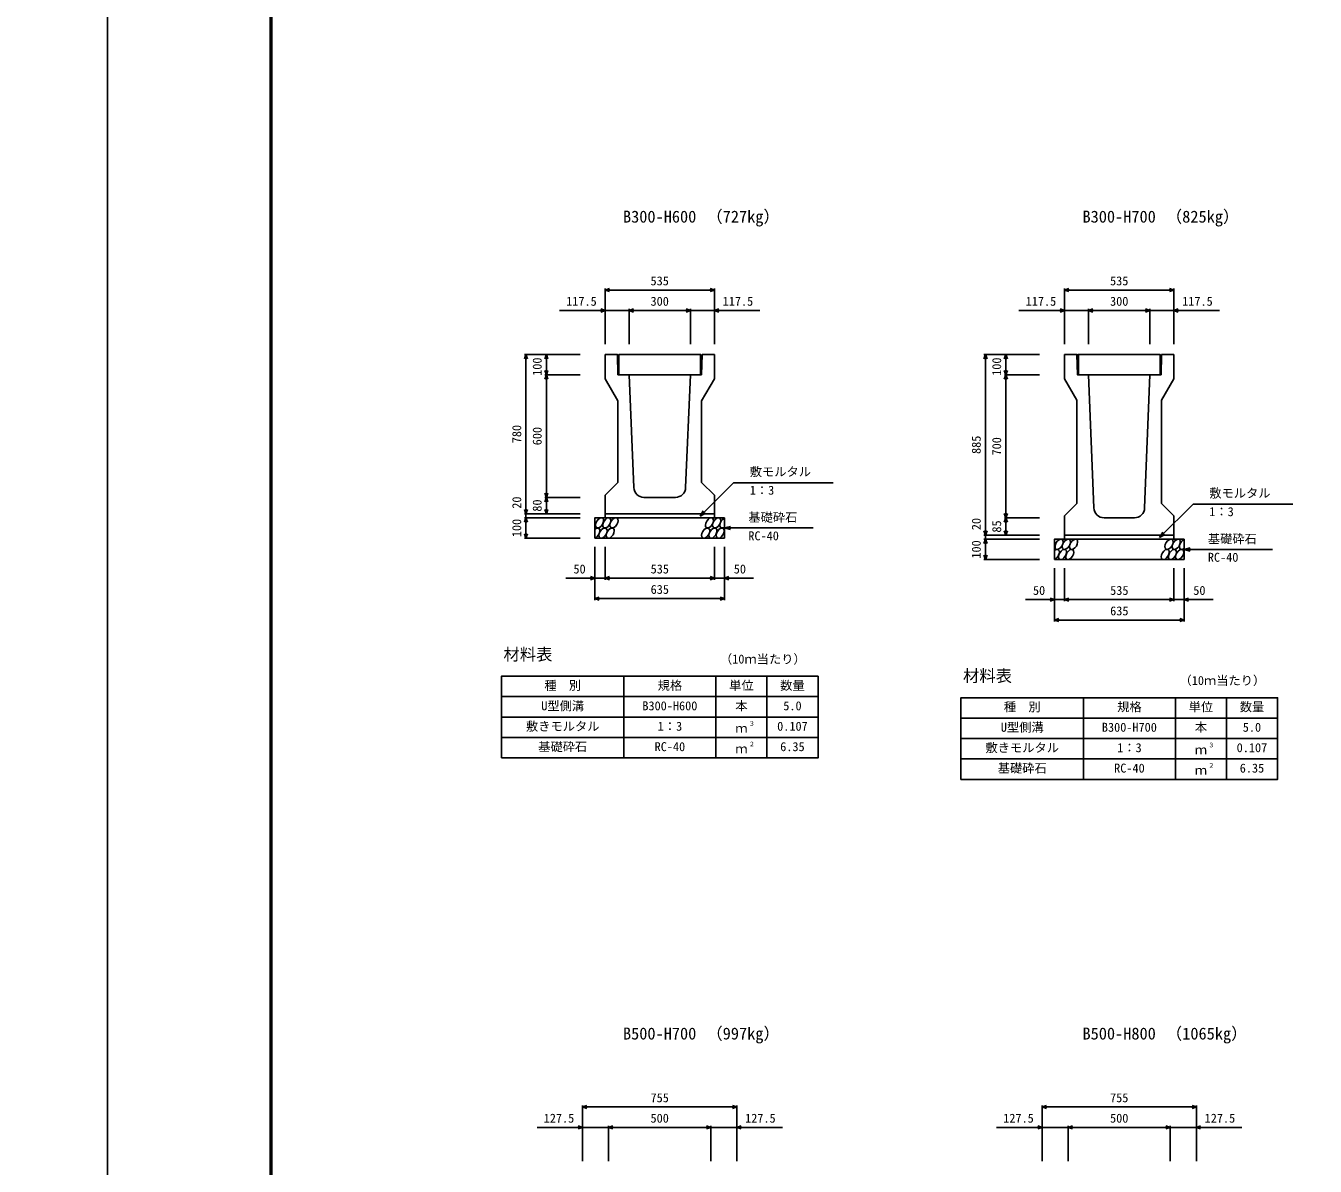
# Model space of a CAD drawing. Units: millimetres, scale not verified. Extents: x -33600 to 33600, y -11880 to 11880.
# Drawn here: x -400 to 5914, y -5584 to 0 of the extents above; entities that cross this region are included whole.
import ezdxf
from ezdxf.enums import TextEntityAlignment as Align

# ---------------------------------------------------------------- set-up
doc = ezdxf.new("R2010")
doc.units = ezdxf.units.MM
doc.header["$LTSCALE"] = 40
for name, color, linetype, lineweight in [('0-0_DIM', 7, 'Continuous', 25), ('0-1_Defpoints', 5, 'Continuous', 25), ('0-2_HATCH', 6, 'Continuous', 25), ('0-3_HYO', 3, 'Continuous', 25), ('0-4_HYO2', 4, 'Continuous', 25), ('0-5_OUTLINE', 3, 'Continuous', 25), ('0-6_TXT', 7, 'Continuous', 25), ('0-7_WAKU', 3, 'Continuous', 25)]:
    doc.layers.add(name, color=color, linetype=linetype, lineweight=lineweight)
doc.styles.add('ＭＳ ゴシック', font='')
doc.styles.get('ＭＳ ゴシック').set_extended_font_data('MS Gothic')

msp = doc.modelspace()

# ---------------------------------------------------------------- linework, layer by layer
at = {"layer": '0-0_DIM'}
for p, q in [((2436.5, -1286.54), (2436.5, -1559.04)), ((2971.5, -1294.04), (2436.5, -1294.04)), ((2971.5, -1286.54), (2971.5, -1559.04)), ((4686.5, -1286.54), (4686.5, -1559.04)), ((5221.5, -1294.04), (4686.5, -1294.04)), ((5221.5, -1286.54), (5221.5, -1559.04)), ((2554, -1386.54), (2554, -1559.04)), ((2854, -1386.54), (2854, -1559.04)), ((4804, -1386.54), (4804, -1559.04)), ((5104, -1386.54), (5104, -1559.04)), ((2213.12, -1394.04), (2436.5, -1394.04)), ((2554, -1394.04), (2436.5, -1394.04)), ((2554, -1394.04), (2854, -1394.04)), ((2854, -1394.04), (2971.5, -1394.04)), ((3194.87, -1394.04), (2971.5, -1394.04)), ((4463.12, -1394.04), (4686.5, -1394.04)), ((4804, -1394.04), (4686.5, -1394.04)), ((4804, -1394.04), (5104, -1394.04)), ((5104, -1394.04), (5221.5, -1394.04)), ((5444.87, -1394.04), (5221.5, -1394.04)), ((2041.5, -1609.04), (2314, -1609.04)), ((2049, -1609.04), (2049, -2389.04)), ((2149, -1609.04), (2149, -1709.04)), ((4291.5, -1609.04), (4564, -1609.04)), ((4299, -1609.04), (4299, -2494.04)), ((4399, -1609.04), (4399, -1709.04)), ((2141.5, -1709.04), (2314, -1709.04)), ((2149, -1709.04), (2149, -2309.04)), ((4391.5, -1709.04), (4564, -1709.04)), ((4399, -1709.04), (4399, -2409.04)), ((3065.45, -2237.23), (2901.8, -2400.88)), ((3065.45, -2237.23), (3553.39, -2237.23)), ((2141.5, -2309.04), (2314, -2309.04)), ((2149, -2309.04), (2149, -2389.04)), ((2041.5, -2389.04), (2314, -2389.04)), ((2901.8, -2400.88), (2916.8, -2374.9)), ((2901.8, -2400.88), (2927.78, -2385.88)), ((5315.45, -2342.23), (5151.8, -2505.88)), ((5315.45, -2342.23), (5803.39, -2342.23)), ((2041.5, -2409.04), (2314, -2409.04)), ((3021.5, -2459.04), (3050.47, -2451.27)), ((3021.5, -2459.04), (3454.81, -2459.04)), ((3021.5, -2459.04), (3050.47, -2466.8)), ((4391.5, -2409.04), (4564, -2409.04)), ((4399, -2409.04), (4399, -2494.04)), ((2041.5, -2509.04), (2314, -2509.04)), ((4291.5, -2494.04), (4564, -2494.04)), ((4291.5, -2514.04), (4564, -2514.04)), ((5151.8, -2505.88), (5166.8, -2479.9)), ((5151.8, -2505.88), (5177.78, -2490.88)), ((2386.5, -2812.46), (2386.5, -2551.1)), ((2436.5, -2712.46), (2436.5, -2551.1)), ((2971.5, -2712.46), (2971.5, -2551.1)), ((3021.5, -2812.46), (3021.5, -2551.1)), ((5271.5, -2564.04), (5300.47, -2556.27)), ((5271.5, -2564.04), (5704.81, -2564.04)), ((5271.5, -2564.04), (5300.47, -2571.8)), ((4291.5, -2614.04), (4564, -2614.04)), ((2386.5, -2704.96), (2244.7, -2704.96)), ((2386.5, -2704.96), (2436.5, -2704.96)), ((2436.5, -2704.96), (2971.5, -2704.96)), ((3021.5, -2704.96), (2971.5, -2704.96)), ((3021.5, -2704.96), (3163.29, -2704.96)), ((4636.5, -2917.46), (4636.5, -2656.1)), ((4686.5, -2817.46), (4686.5, -2656.1)), ((5221.5, -2817.46), (5221.5, -2656.1)), ((5271.5, -2917.46), (5271.5, -2656.1)), ((2386.5, -2804.96), (3021.5, -2804.96)), ((4636.5, -2809.96), (4494.7, -2809.96)), ((4636.5, -2809.96), (4686.5, -2809.96)), ((4686.5, -2809.96), (5221.5, -2809.96)), ((5271.5, -2809.96), (5221.5, -2809.96)), ((5271.5, -2809.96), (5413.29, -2809.96)), ((4636.5, -2909.96), (5271.5, -2909.96)), ((2326.5, -5286.54), (2326.5, -5559.04)), ((3081.5, -5294.04), (2326.5, -5294.04)), ((3081.5, -5286.54), (3081.5, -5559.04)), ((4576.5, -5286.54), (4576.5, -5559.04)), ((5331.5, -5294.04), (4576.5, -5294.04)), ((5331.5, -5286.54), (5331.5, -5559.04)), ((2103.12, -5394.04), (2326.5, -5394.04)), ((2454, -5394.04), (2326.5, -5394.04)), ((2454, -5386.54), (2454, -5559.04)), ((2454, -5394.04), (2954, -5394.04)), ((2954, -5386.54), (2954, -5559.04)), ((2954, -5394.04), (3081.5, -5394.04)), ((3304.87, -5394.04), (3081.5, -5394.04)), ((4353.12, -5394.04), (4576.5, -5394.04)), ((4704, -5394.04), (4576.5, -5394.04)), ((4704, -5386.54), (4704, -5559.04)), ((4704, -5394.04), (5204, -5394.04)), ((5204, -5386.54), (5204, -5559.04)), ((5204, -5394.04), (5331.5, -5394.04)), ((5554.87, -5394.04), (5331.5, -5394.04))]:
    msp.add_line(p, q, dxfattribs=at)
for points in [[(2457.64, -1301.73), (2436.5, -1294.04), (2457.64, -1286.34)], [(2950.35, -1286.34), (2971.5, -1294.04), (2950.35, -1301.73)], [(4707.64, -1301.73), (4686.5, -1294.04), (4707.64, -1286.34)], [(5200.35, -1286.34), (5221.5, -1294.04), (5200.35, -1301.73)], [(2415.35, -1386.34), (2436.5, -1394.04), (2415.35, -1401.73)], [(2575.14, -1401.73), (2554, -1394.04), (2575.14, -1386.34)], [(2832.85, -1386.34), (2854, -1394.04), (2832.85, -1401.73)], [(2992.64, -1386.34), (2971.5, -1394.04), (2992.64, -1401.73)], [(4665.35, -1386.34), (4686.5, -1394.04), (4665.35, -1401.73)], [(4825.14, -1401.73), (4804, -1394.04), (4825.14, -1386.34)], [(5082.85, -1386.34), (5104, -1394.04), (5082.85, -1401.73)], [(5242.64, -1386.34), (5221.5, -1394.04), (5242.64, -1401.73)], [(2041.3, -1630.18), (2049, -1609.04), (2056.69, -1630.18)], [(2141.3, -1630.18), (2149, -1609.04), (2156.69, -1630.18)], [(4291.3, -1630.18), (4299, -1609.04), (4306.69, -1630.18)], [(4391.3, -1630.18), (4399, -1609.04), (4406.69, -1630.18)], [(2156.69, -1687.89), (2149, -1709.04), (2141.3, -1687.89)], [(4406.69, -1687.89), (4399, -1709.04), (4391.3, -1687.89)], [(2141.3, -1730.18), (2149, -1709.04), (2156.69, -1730.18)], [(4391.3, -1730.18), (4399, -1709.04), (4406.69, -1730.18)], [(2156.69, -2287.89), (2149, -2309.04), (2141.3, -2287.89)], [(2141.3, -2330.18), (2149, -2309.04), (2156.69, -2330.18)], [(2056.69, -2367.89), (2049, -2389.04), (2041.3, -2367.89)], [(2049, -2389.04), (2049, -2409.04), (2049, -2509.04)], [(2156.69, -2367.89), (2149, -2389.04), (2141.3, -2367.89)], [(4406.69, -2387.89), (4399, -2409.04), (4391.3, -2387.89)], [(2056.69, -2430.18), (2049, -2409.04), (2041.3, -2430.18)], [(4391.3, -2430.18), (4399, -2409.04), (4406.69, -2430.18)], [(2056.69, -2487.89), (2049, -2509.04), (2041.3, -2487.89)], [(4306.69, -2472.89), (4299, -2494.04), (4291.3, -2472.89)], [(4306.69, -2535.18), (4299, -2514.04), (4291.3, -2535.18)], [(4299, -2494.04), (4299, -2514.04), (4299, -2614.04)], [(4406.69, -2472.89), (4399, -2494.04), (4391.3, -2472.89)], [(4306.69, -2592.89), (4299, -2614.04), (4291.3, -2592.89)], [(2365.35, -2697.27), (2386.5, -2704.96), (2365.35, -2712.66)], [(2457.64, -2712.66), (2436.5, -2704.96), (2457.64, -2697.27)], [(2950.35, -2697.27), (2971.5, -2704.96), (2950.35, -2712.66)], [(3042.64, -2697.27), (3021.5, -2704.96), (3042.64, -2712.66)], [(2407.64, -2812.66), (2386.5, -2804.96), (2407.64, -2797.27)], [(3000.35, -2797.27), (3021.5, -2804.96), (3000.35, -2812.66)], [(4615.35, -2802.27), (4636.5, -2809.96), (4615.35, -2817.66)], [(4707.64, -2817.66), (4686.5, -2809.96), (4707.64, -2802.27)], [(5200.35, -2802.27), (5221.5, -2809.96), (5200.35, -2817.66)], [(5292.64, -2802.27), (5271.5, -2809.96), (5292.64, -2817.66)], [(4657.64, -2917.66), (4636.5, -2909.96), (4657.64, -2902.27)], [(5250.35, -2902.27), (5271.5, -2909.96), (5250.35, -2917.66)], [(2347.64, -5301.73), (2326.5, -5294.04), (2347.64, -5286.34)], [(3060.35, -5286.34), (3081.5, -5294.04), (3060.35, -5301.73)], [(4597.64, -5301.73), (4576.5, -5294.04), (4597.64, -5286.34)], [(5310.35, -5286.34), (5331.5, -5294.04), (5310.35, -5301.73)], [(2305.35, -5386.34), (2326.5, -5394.04), (2305.35, -5401.73)], [(2475.14, -5401.73), (2454, -5394.04), (2475.14, -5386.34)], [(2932.85, -5386.34), (2954, -5394.04), (2932.85, -5401.73)], [(3102.64, -5386.34), (3081.5, -5394.04), (3102.64, -5401.73)], [(4555.35, -5386.34), (4576.5, -5394.04), (4555.35, -5401.73)], [(4725.14, -5401.73), (4704, -5394.04), (4725.14, -5386.34)], [(5182.85, -5386.34), (5204, -5394.04), (5182.85, -5401.73)], [(5352.64, -5386.34), (5331.5, -5394.04), (5352.64, -5401.73)]]:
    msp.add_lwpolyline(points, dxfattribs=at)
at = {"layer": '0-1_Defpoints'}
for points in [[(-33600, -11880), (0, -11880), (0, 11880), (-33600, 11880)], [(0, -11880), (33600, -11880), (33600, 11880), (0, 11880)]]:
    msp.add_lwpolyline(points, close=True, dxfattribs=at)
at = {"layer": '0-2_HATCH'}
for points in [[(2504, -1709.04), (2904, -1709.04), (2904, -1609.04), (2504, -1609.04)], [(4754, -1709.04), (5154, -1709.04), (5154, -1609.04), (4754, -1609.04)]]:
    msp.add_lwpolyline(points, close=True, dxfattribs=at)
for centre, start_param, end_param in [((2390.79, -2484.03), 3.7419964, 7.318141), ((3018.5, -2434.04), 0.6666252, 4.1103269), ((5268.5, -2539.04), 0.6666252, 4.1103269), ((4640.79, -2589.03), 3.7419964, 7.318141)]:
    msp.add_ellipse(centre, major_axis=(14.54, 23.54), ratio=0.5792, start_param=start_param, end_param=end_param, dxfattribs=at)
for centre in [(2409.39, -2434.04), (2426.27, -2484.03), (2444.86, -2434.04), (2461.75, -2484.03), (2480.34, -2434.04), (2928.95, -2484.03), (2947.54, -2434.04), (2964.43, -2484.03), (2983.02, -2434.04), (2999.9, -2484.03), (4659.39, -2539.04), (4694.86, -2539.04), (4730.34, -2539.04), (5197.54, -2539.04), (5233.02, -2539.04), (4676.27, -2589.03), (4711.75, -2589.03), (5178.95, -2589.03), (5214.43, -2589.03), (5249.9, -2589.03)]:
    msp.add_ellipse(centre, major_axis=(14.54, 23.54), ratio=0.5792, dxfattribs=at)
at = {"layer": '0-3_HYO'}
for p, q in [((2529, -3184.91), (2529, -3584.91)), ((2979, -3184.91), (2979, -3584.91)), ((3229, -3184.91), (3229, -3584.91)), ((1929, -3284.91), (3479, -3284.91)), ((4779, -3289.91), (4779, -3689.91)), ((5229, -3289.91), (5229, -3689.91)), ((5479, -3289.91), (5479, -3689.91)), ((4179, -3389.91), (5729, -3389.91))]:
    msp.add_line(p, q, dxfattribs=at)
for points in [[(1929, -3584.91), (3479, -3584.91), (3479, -3184.91), (1929, -3184.91)], [(4179, -3689.91), (5729, -3689.91), (5729, -3289.91), (4179, -3289.91)]]:
    msp.add_lwpolyline(points, close=True, dxfattribs=at)
at = {"layer": '0-4_HYO2'}
for p, q in [((1929, -3384.91), (3479, -3384.91)), ((1929, -3484.91), (3479, -3484.91)), ((4179, -3489.91), (5729, -3489.91)), ((4179, -3589.91), (5729, -3589.91))]:
    msp.add_line(p, q, dxfattribs=at)
at = {"layer": '0-5_OUTLINE'}
for p, q in [((2436.5, -1609.04), (2436.5, -1729.04)), ((2911.5, -1609.04), (2909, -1709.04)), ((2971.5, -1609.04), (2911.5, -1609.04)), ((4686.5, -1609.04), (4686.5, -1729.04)), ((5161.5, -1609.04), (5159, -1709.04)), ((5221.5, -1609.04), (5161.5, -1609.04)), ((5221.5, -1609.04), (5221.5, -1729.04)), ((2436.5, -1729.04), (2499, -1837.04)), ((2554, -1709.04), (2577, -2261.12)), ((2854, -1709.04), (2830.99, -2261.12)), ((2909, -1709.04), (2854, -1709.04)), ((4686.5, -1729.04), (4746.5, -1833.04)), ((4804, -1709.04), (4829.61, -2361)), ((5104, -1709.04), (5078.38, -2361)), ((5159, -1709.04), (5104, -1709.04)), ((5221.5, -1729.04), (5161.5, -1833.04)), ((2499, -1837.04), (2499, -2236.54)), ((4746.5, -2339.04), (4746.5, -1833.04)), ((2436.5, -2299.04), (2499, -2236.54)), ((2971.5, -2299.04), (2909, -2236.54)), ((2436.5, -2299.04), (2436.5, -2409.04)), ((2626.96, -2309.04), (2781.04, -2309.04)), ((2971.5, -2299.04), (2971.5, -2409.04)), ((2436.5, -2389.04), (2971.5, -2389.04)), ((4686.5, -2399.04), (4746.5, -2339.04)), ((4686.5, -2399.04), (4686.5, -2514.04)), ((5221.5, -2399.04), (5221.5, -2514.04)), ((3021.5, -2409.04), (3021.5, -2509.04)), ((5028.42, -2409.04), (4879.57, -2409.04)), ((3021.5, -2509.04), (2386.5, -2509.04)), ((4686.5, -2494.04), (5221.5, -2494.04)), ((5271.5, -2514.04), (5271.5, -2614.04)), ((5271.5, -2614.04), (4636.5, -2614.04))]:
    msp.add_line(p, q, dxfattribs=at)
for points in [[(2436.5, -1609.04), (2496.5, -1609.04), (2499, -1709.04), (2554, -1709.04)], [(2971.5, -1609.04), (2971.5, -1729.04), (2909, -1837.04), (2909, -2236.54)], [(4686.5, -1609.04), (4746.5, -1609.04), (4749, -1709.04), (4804, -1709.04)], [(5221.5, -2399.04), (5161.5, -2339.04), (5161.5, -1833.04)], [(3021.5, -2409.04), (2386.5, -2409.04), (2386.5, -2509.04)], [(5271.5, -2514.04), (4636.5, -2514.04), (4636.5, -2614.04)]]:
    msp.add_lwpolyline(points, dxfattribs=at)
for centre, start, end in [((2626.96, -2259.04), 182.38594, 270), ((2781.04, -2259.04), 270, 357.61406), ((4879.57, -2359.04), 182.24975, 270), ((5028.42, -2359.04), 270, 357.75025)]:
    msp.add_arc(centre, 50, start, end, dxfattribs=at)
at = {"layer": '0-7_WAKU', "lineweight": 50}
msp.add_lwpolyline([(800, -11080), (32800, -11080), (32800, 11080), (800, 11080)], close=True, dxfattribs=at)

# ---------------------------------------------------------------- texts
at = {"layer": '0-0_DIM', "style": 'ＭＳ ゴシック'}
for s, p in [('535', (2659, -1284.04)), ('535', (4909, -1284.04)), ('117.5', (2245.89, -1384.04)), ('300', (2659, -1384.04)), ('117.5', (3012.1, -1384.04)), ('117.5', (4495.89, -1384.04)), ('300', (4909, -1384.04)), ('117.5', (5262.1, -1384.04)), ('敷モルタル', (3144.82, -2218.49)), ('1：3', (3144.82, -2309.18)), ('敷モルタル', (5394.82, -2323.49)), ('基礎砕石', (3137.82, -2441.86)), ('1：3', (5394.82, -2414.18)), ('RC-40', (3137.82, -2532.55)), ('基礎砕石', (5387.82, -2546.86)), ('RC-40', (5387.82, -2637.55)), ('50', (2281.5, -2694.96)), ('535', (2659.53, -2694.96)), ('50', (3066.5, -2694.96)), ('635', (2659.53, -2794.96)), ('50', (4531.5, -2799.96)), ('535', (4909.53, -2799.96)), ('50', (5316.5, -2799.96)), ('635', (4909.53, -2899.96)), ('755', (2659, -5284.04)), ('755', (4909, -5284.04)), ('127.5', (2135.89, -5384.04)), ('500', (2659, -5384.04)), ('127.5', (3122.1, -5384.04)), ('127.5', (4385.89, -5384.04)), ('500', (4909, -5384.04)), ('127.5', (5372.1, -5384.04))]:
    msp.add_text(s, height=43.99, dxfattribs=at).set_placement(p, align=Align.BOTTOM_LEFT)
for s, p in [('100', (2139, -1714.04)), ('100', (4389, -1714.04)), ('780', (2039, -2044.04)), ('600', (2139, -2054.04)), ('885', (4289, -2096.54)), ('700', (4389, -2104.04)), ('20', (2039, -2364.72)), ('80', (2139, -2379.04)), ('100', (2039, -2504.04)), ('20', (4289, -2469.72)), ('85', (4389, -2481.54)), ('100', (4289, -2609.04))]:
    msp.add_text(s, height=43.99, rotation=90, dxfattribs=at).set_placement(p, align=Align.BOTTOM_LEFT)
at = {"layer": '0-6_TXT', "style": 'ＭＳ ゴシック'}
for s, height, p in [('B300-H600', 58.65, (2524, -981.31)), ('（727kg）', 58.65, (2932.37, -981.31)), ('B300-H700', 58.65, (4774, -981.31)), ('（825kg）', 58.65, (5182.37, -981.31)), ('材料表', 58.65, (1939, -3124.91)), ('（10ｍ当たり）', 43.99, (2998.99, -3135.91)), ('材料表', 58.65, (4189, -3229.91)), ('種\u3000別', 43.99, (2139, -3264.91)), ('規格', 43.99, (2694, -3264.91)), ('単位', 43.99, (3044, -3264.91)), ('数量', 43.99, (3294, -3264.91)), ('（10ｍ当たり）', 43.99, (5248.99, -3240.91)), ('U型側溝', 43.99, (2124, -3364.91)), ('B300-H600', 43.99, (2619, -3364.91)), ('本', 43.99, (3074, -3364.91)), ('5.0', 43.99, (3309, -3364.91)), ('種\u3000別', 43.99, (4389, -3369.91)), ('規格', 43.99, (4944, -3369.91)), ('単位', 43.99, (5294, -3369.91)), ('数量', 43.99, (5544, -3369.91)), ('敷きモルタル', 43.99, (2049, -3464.91)), ('1：3', 43.99, (2694, -3464.91)), ('３', 21.99, (3139.54, -3434.54)), ('0.107', 43.99, (3279, -3464.91)), ('U型側溝', 43.99, (4374, -3469.91)), ('本', 43.99, (5324, -3469.91)), ('ｍ', 43.99, (3074, -3474.91)), ('B300-H700', 43.99, (4869, -3469.91)), ('5.0', 43.99, (5559, -3469.91)), ('基礎砕石', 43.99, (2109, -3564.91)), ('RC-40', 43.99, (2679, -3564.91)), ('ｍ', 43.99, (3074, -3574.91)), ('２', 21.99, (3139.54, -3534.54)), ('6.35', 43.99, (3294, -3564.91)), ('敷きモルタル', 43.99, (4299, -3569.91)), ('1：3', 43.99, (4944, -3569.91)), ('ｍ', 43.99, (5324, -3579.91)), ('３', 21.99, (5389.54, -3539.54)), ('0.107', 43.99, (5529, -3569.91)), ('基礎砕石', 43.99, (4359, -3669.91)), ('RC-40', 43.99, (4929, -3669.91)), ('ｍ', 43.99, (5324, -3679.91)), ('２', 21.99, (5389.54, -3639.54)), ('6.35', 43.99, (5544, -3669.91)), ('B500-H700', 58.65, (2524, -4981.31)), ('（997kg）', 58.65, (2932.37, -4981.31)), ('B500-H800', 58.65, (4774, -4981.31)), ('（1065kg）', 58.65, (5182.37, -4981.31))]:
    msp.add_text(s, height=height, dxfattribs=at).set_placement(p, align=Align.BOTTOM_LEFT)

doc.saveas('drawing.dxf')
